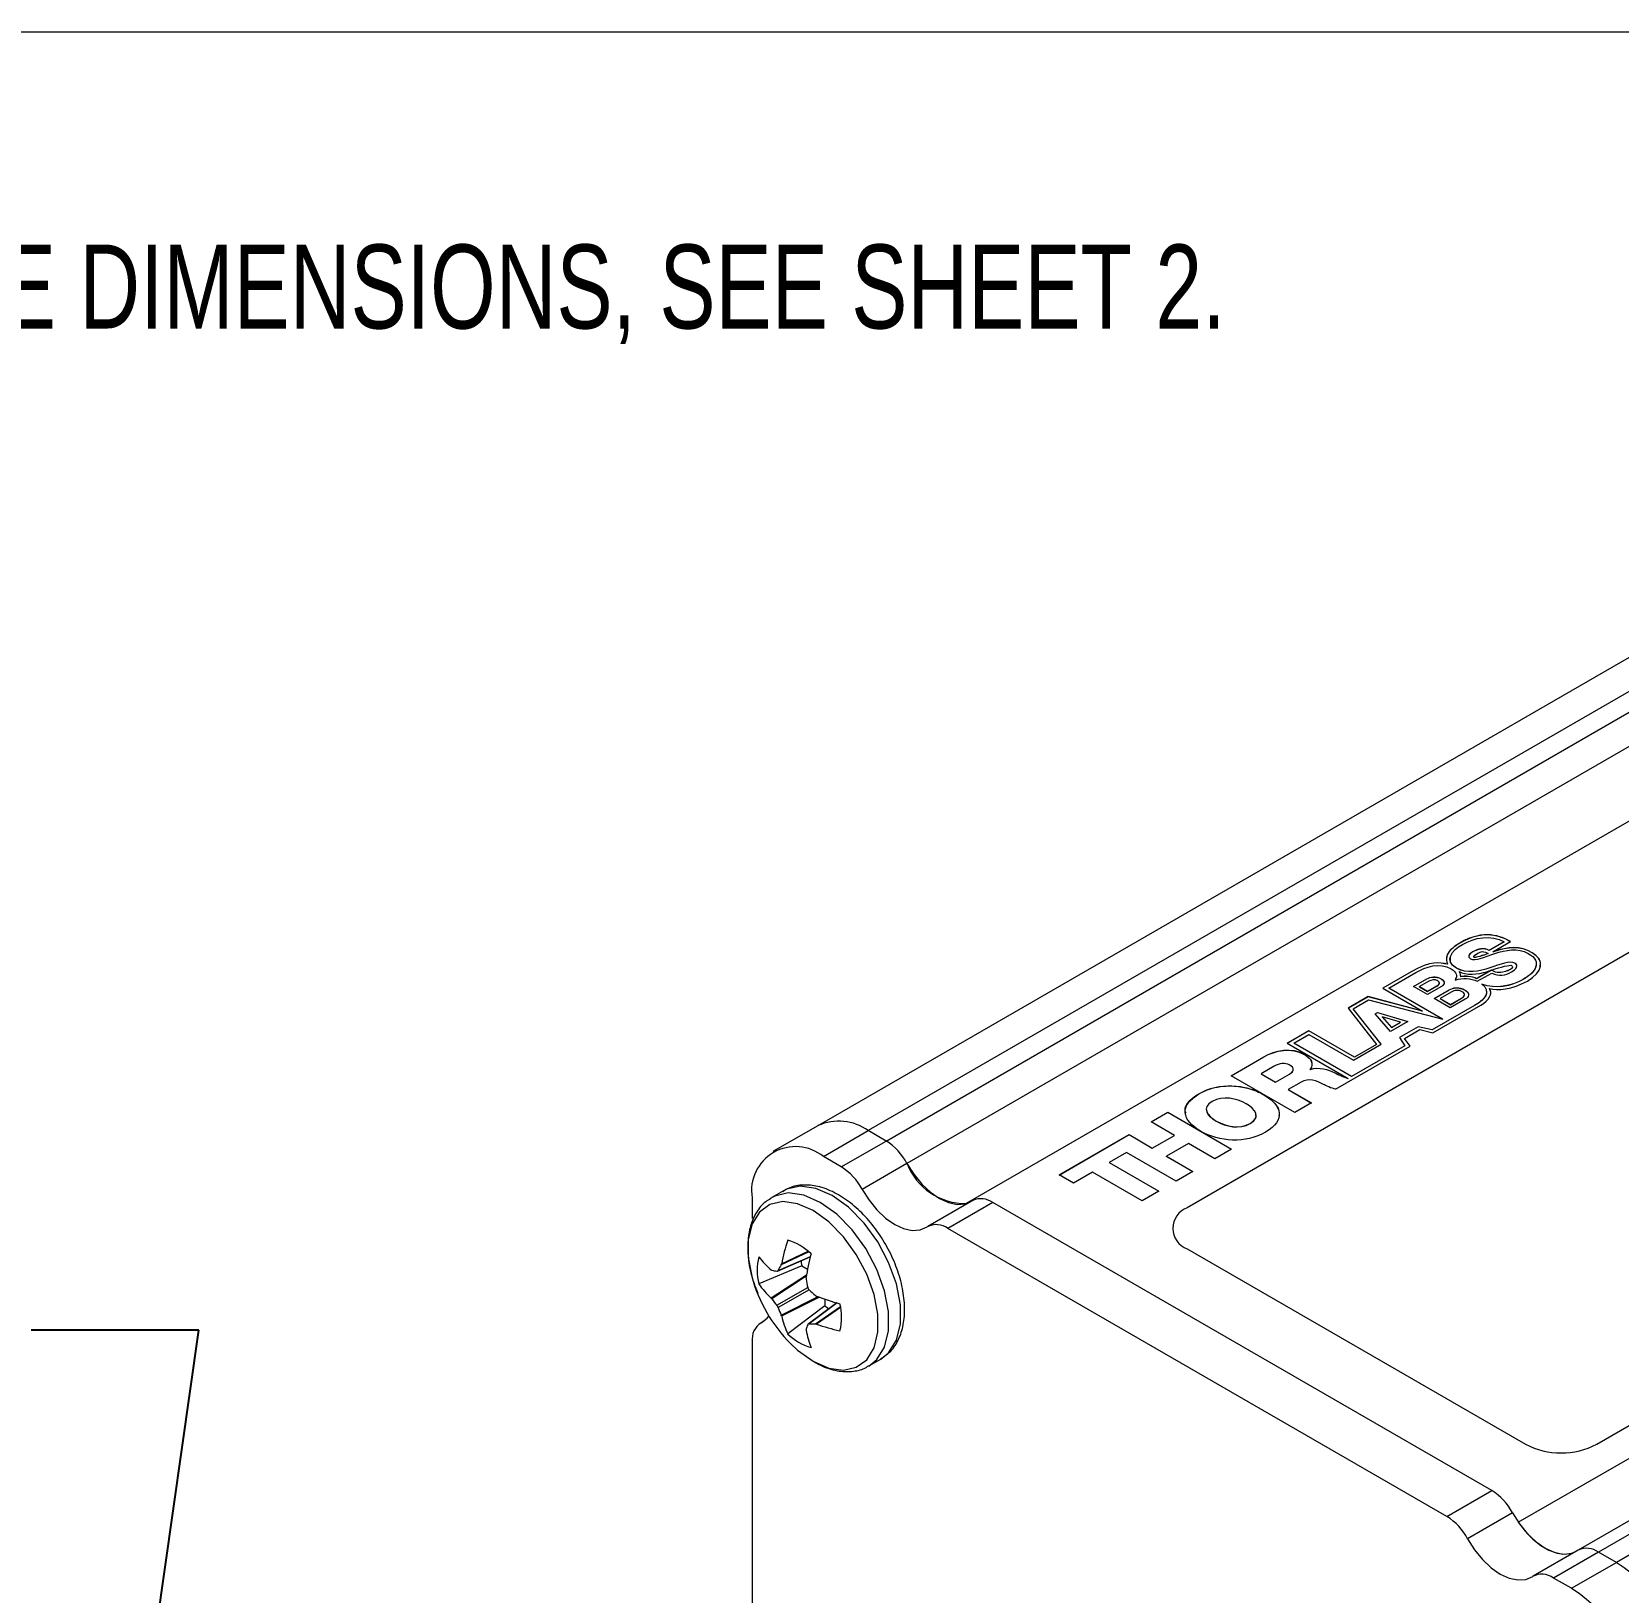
# Model space of a CAD drawing. Header units: inches. Extents: x 0.04 to 7.3, y 0.02 to 5.63.
# Drawn here: x 3.774 to 5.349, y 4.085 to 5.634 of the extents above; entities that cross this region are included whole.
import ezdxf

# ---------------------------------------------------------------- set-up
doc = ezdxf.new("R2010")
doc.units = ezdxf.units.IN
doc.header["$MEASUREMENT"] = 0
doc.styles.add('SLDTEXTSTYLE0', font='TXT', dxfattribs={"width": 0.75})
doc.dimstyles.new('SLDDIMSTYLE1', dxfattribs={"dimtxt": 0.18, "dimasz": 0.104, "dimexe": 0, "dimexo": 0.0625, "dimgap": 0, "dimtad": 0, "dimtih": 1, "dimtoh": 1, "dimdec": 0, "dimrnd": 1e-09, "dimzin": 0, "dimdsep": 46, "dimtxsty": 'Standard', "dimsah": 1, "dimcen": 0.09, "dimadec": 0, "dimazin": 0, "dimtfac": 0.104, "dimtdec": 0, "dimtofl": 0, "dimtmove": 0, "dimatfit": 3, "dimfxl": 1, "dimfrac": 2, "dimtolj": 1, "dimtzin": 0, "dimarcsym": 0})

msp = doc.modelspace()

# ---------------------------------------------------------------- linework, layer by layer
at = {"color": 7, "linetype": 'Continuous', "lineweight": 0, "ltscale": 0.666667}
msp.add_line((0.0415, 5.6337), (7.2963, 5.6337), dxfattribs=at)
at = {"color": 7, "linetype": 'Continuous', "lineweight": 15, "ltscale": 0.666667}
for p, q in [((6.2371, 5.5195), (4.5542, 4.5479)), ((6.2871, 5.5145), (4.6042, 4.543)), ((4.622, 4.5327), (6.3049, 5.5043)), ((6.3255, 5.482), (4.6426, 4.5105)), ((6.3843, 5.4421), (4.7014, 4.4705)), ((6.3914, 5.3155), (4.9206, 4.4665)), ((5.2494, 4.1542), (6.9323, 5.1257)), ((6.9918, 5.0981), (5.3089, 4.1266)), ((7.0118, 5.0962), (5.3289, 4.1246)), ((5.3272, 4.2317), (6.798, 5.0808)), ((7.0296, 5.0859), (5.3467, 4.1144)), ((5.1912, 4.7291), (5.1912, 4.7292)), ((5.2354, 4.7305), (5.2204, 4.7219)), ((5.2354, 4.7304), (5.2204, 4.7218)), ((5.2242, 4.7205), (5.2416, 4.7306)), ((5.2354, 4.7304), (5.2354, 4.7305)), ((5.2043, 4.7204), (5.2043, 4.7205)), ((5.2053, 4.7152), (5.2053, 4.7153)), ((5.2195, 4.7187), (5.2195, 4.7188)), ((5.2204, 4.7218), (5.2204, 4.7219)), ((5.2242, 4.7204), (5.2242, 4.7205)), ((5.2247, 4.7206), (5.2247, 4.7207)), ((5.246, 4.7092), (5.246, 4.7092)), ((5.2633, 4.7194), (5.2633, 4.7195)), ((5.1429, 4.7006), (5.1149, 4.6844)), ((5.1429, 4.7005), (5.115, 4.6844)), ((5.121, 4.6843), (5.1478, 4.6998)), ((5.1429, 4.7005), (5.1429, 4.7006)), ((5.1454, 4.686), (5.1587, 4.6936)), ((5.1455, 4.6859), (5.1587, 4.6936)), ((5.1587, 4.6936), (5.1587, 4.6936)), ((5.1727, 4.6936), (5.1727, 4.6937)), ((5.179, 4.7081), (5.179, 4.7082)), ((5.1873, 4.6948), (5.1868, 4.6924)), ((5.188, 4.7043), (5.188, 4.7044)), ((5.1906, 4.7008), (5.1906, 4.7009)), ((5.1922, 4.6958), (5.1922, 4.6959)), ((5.2224, 4.7022), (5.208, 4.6939)), ((5.2224, 4.7021), (5.208, 4.6938)), ((5.208, 4.6938), (5.208, 4.6939)), ((5.2087, 4.6912), (5.223, 4.6994)), ((5.2212, 4.7045), (5.2212, 4.7045)), ((5.2224, 4.7021), (5.2224, 4.7022)), ((5.2229, 4.7023), (5.2229, 4.7024)), ((5.2366, 4.7009), (5.2366, 4.701)), ((5.2541, 4.6929), (5.2541, 4.693)), ((5.1149, 4.6844), (5.1544, 4.6616)), ((5.1741, 4.6536), (5.121, 4.6843)), ((5.1744, 4.6535), (5.121, 4.6843)), ((5.121, 4.6843), (5.121, 4.6843)), ((5.1593, 4.678), (5.1454, 4.686)), ((5.1606, 4.6912), (5.1514, 4.6859)), ((5.1514, 4.6859), (5.1594, 4.6813)), ((5.1514, 4.6858), (5.1514, 4.6859)), ((5.1514, 4.6858), (5.1594, 4.6812)), ((5.1726, 4.6856), (5.1593, 4.678)), ((5.1594, 4.6813), (5.1686, 4.6866)), ((5.1594, 4.6812), (5.1686, 4.6865)), ((5.1594, 4.6812), (5.1594, 4.6813)), ((5.1659, 4.6741), (5.1807, 4.6827)), ((5.166, 4.6741), (5.1807, 4.6826)), ((5.1686, 4.6865), (5.1686, 4.6866)), ((5.1828, 4.6805), (5.1717, 4.6741)), ((5.1807, 4.6826), (5.1807, 4.6827)), ((5.1965, 4.6824), (5.1965, 4.6825)), ((5.2208, 4.6839), (5.2208, 4.684)), ((5.1002, 4.676), (5.0806, 4.6647)), ((5.0806, 4.6647), (5.1085, 4.6286)), ((5.1002, 4.6759), (5.0807, 4.6646)), ((5.0856, 4.6639), (5.1008, 4.6727)), ((5.1132, 4.6287), (5.0856, 4.6639)), ((5.0856, 4.6638), (5.0856, 4.6639)), ((5.1132, 4.6287), (5.0856, 4.6638)), ((5.1544, 4.6616), (5.1002, 4.676)), ((5.1002, 4.6759), (5.1002, 4.676)), ((5.1544, 4.6616), (5.1002, 4.6759)), ((5.1008, 4.6727), (5.1744, 4.6535)), ((5.1544, 4.6616), (5.1544, 4.6616)), ((5.2059, 4.6671), (5.164, 4.6429)), ((5.2059, 4.6671), (5.164, 4.6429)), ((5.1647, 4.64), (5.2121, 4.6674)), ((5.1819, 4.6649), (5.1659, 4.6741)), ((5.1717, 4.6741), (5.182, 4.6681)), ((5.1717, 4.674), (5.1717, 4.6741)), ((5.1717, 4.674), (5.182, 4.668)), ((5.1967, 4.6734), (5.1819, 4.6649)), ((5.182, 4.6681), (5.1931, 4.6745)), ((5.182, 4.668), (5.1931, 4.6744)), ((5.182, 4.668), (5.182, 4.6681)), ((5.1931, 4.6744), (5.1931, 4.6745)), ((5.2059, 4.6671), (5.2059, 4.6671)), ((5.1072, 4.659), (5.1095, 4.6603)), ((5.1226, 4.6414), (5.1072, 4.659)), ((5.1073, 4.6589), (5.1095, 4.6602)), ((5.1095, 4.6603), (5.1397, 4.6513)), ((5.1095, 4.6602), (5.1095, 4.6603)), ((5.1095, 4.6602), (5.1396, 4.6512)), ((5.1143, 4.656), (5.1143, 4.6561)), ((5.1143, 4.6561), (5.1236, 4.6455)), ((5.1324, 4.6506), (5.1143, 4.6561)), ((5.1143, 4.656), (5.1236, 4.6454)), ((5.1397, 4.6513), (5.1226, 4.6414)), ((5.1236, 4.6455), (5.1324, 4.6506)), ((5.1236, 4.6454), (5.1324, 4.6505)), ((5.15, 4.6461), (5.1314, 4.6354)), ((5.15, 4.646), (5.1315, 4.6354)), ((5.1324, 4.6505), (5.1324, 4.6506)), ((5.164, 4.6429), (5.15, 4.6461)), ((5.15, 4.646), (5.15, 4.6461)), ((5.164, 4.6429), (5.15, 4.646)), ((5.0416, 4.6421), (5.02, 4.6297)), ((5.0416, 4.642), (5.0201, 4.6296)), ((5.0265, 4.6298), (5.0414, 4.6384)), ((5.0414, 4.6384), (5.0857, 4.6128)), ((5.0868, 4.616), (5.0416, 4.6421)), ((5.0416, 4.642), (5.0416, 4.6421)), ((5.0868, 4.6159), (5.0416, 4.642)), ((5.1236, 4.6454), (5.1236, 4.6455)), ((5.1314, 4.6354), (5.1368, 4.6273)), ((5.1363, 4.6344), (5.1517, 4.6433)), ((5.1419, 4.6269), (5.1363, 4.6344)), ((5.1419, 4.6268), (5.1363, 4.6344)), ((5.1363, 4.6344), (5.1363, 4.6344)), ((5.1517, 4.6433), (5.1647, 4.64)), ((5.164, 4.6429), (5.164, 4.6429)), ((4.9643, 4.5975), (4.9967, 4.6162)), ((4.9643, 4.5975), (4.9967, 4.6162)), ((4.9967, 4.6162), (4.9967, 4.6162)), ((5.02, 4.6297), (5.0805, 4.5947)), ((5.0838, 4.5967), (5.0265, 4.6298)), ((5.0265, 4.6297), (5.0265, 4.6298)), ((5.0838, 4.5967), (5.0265, 4.6297)), ((5.0369, 4.6187), (5.0369, 4.6188)), ((5.068, 4.5842), (5.1419, 4.6269)), ((5.1368, 4.6273), (5.0838, 4.5967)), ((5.1368, 4.6272), (5.0838, 4.5967)), ((5.0857, 4.6128), (5.1132, 4.6287)), ((5.1085, 4.6286), (5.0868, 4.616)), ((5.1085, 4.6285), (5.0868, 4.6159)), ((5.0868, 4.6159), (5.0868, 4.616)), ((5.1085, 4.6285), (5.1085, 4.6286)), ((5.1368, 4.6272), (5.1368, 4.6273)), ((5.0072, 4.6071), (4.994, 4.5995)), ((4.994, 4.5995), (5.0083, 4.5912)), ((4.994, 4.5994), (4.994, 4.5995)), ((4.994, 4.5994), (5.0083, 4.5911)), ((5.0083, 4.5911), (5.0223, 4.5992)), ((5.0083, 4.5912), (5.0223, 4.5992)), ((5.0223, 4.5992), (5.0223, 4.5992)), ((5.0428, 4.6039), (5.043, 4.6038)), ((5.0428, 4.6038), (5.0428, 4.6039)), ((5.0428, 4.6038), (5.043, 4.6037)), ((5.043, 4.6037), (5.043, 4.6038)), ((5.0675, 4.6003), (5.0675, 4.6003)), ((5.0276, 4.5609), (4.9643, 4.5975)), ((5.0083, 4.5911), (5.0083, 4.5912)), ((5.0337, 4.5911), (5.0211, 4.5838)), ((5.0211, 4.5838), (5.0442, 4.5705)), ((5.0211, 4.5837), (5.0211, 4.5838)), ((5.0211, 4.5837), (5.0442, 4.5704)), ((5.0805, 4.5947), (5.0805, 4.5947)), ((5.0838, 4.5967), (5.0838, 4.5967)), ((4.9323, 4.5795), (4.9323, 4.5796)), ((5.0442, 4.5705), (5.0276, 4.5609)), ((4.8849, 4.5517), (4.9015, 4.5612)), ((4.8849, 4.5516), (4.9015, 4.5612)), ((4.908, 4.5383), (4.8849, 4.5517)), ((4.9015, 4.5612), (4.9648, 4.5246)), ((4.9015, 4.5612), (4.9648, 4.5246)), ((4.9015, 4.5612), (4.9015, 4.5612)), ((4.9496, 4.5524), (4.9496, 4.5525)), ((4.5542, 4.5479), (4.5096, 4.5222)), ((4.5596, 4.5173), (4.6042, 4.543)), ((4.622, 4.5327), (4.6042, 4.543)), ((4.7936, 4.499), (4.863, 4.539)), ((4.7937, 4.4989), (4.863, 4.539)), ((4.863, 4.539), (4.8861, 4.5257)), ((4.863, 4.539), (4.8861, 4.5256)), ((4.863, 4.539), (4.863, 4.539)), ((4.8861, 4.5257), (4.908, 4.5383)), ((4.8861, 4.5256), (4.908, 4.5382)), ((4.908, 4.5382), (4.908, 4.5383)), ((4.9833, 4.5501), (4.9833, 4.5502)), ((4.5774, 4.507), (4.622, 4.5327)), ((4.8606, 4.5213), (4.8433, 4.5113)), ((4.9098, 4.4929), (4.8606, 4.5213)), ((4.8861, 4.5256), (4.8861, 4.5257)), ((4.9221, 4.5301), (4.9003, 4.5175)), ((4.9483, 4.5151), (4.9221, 4.5301)), ((4.9648, 4.5246), (4.9483, 4.5151)), ((4.5774, 4.507), (4.5596, 4.5173)), ((4.6426, 4.5105), (4.5981, 4.4847)), ((4.8433, 4.5113), (4.8926, 4.4829)), ((4.8433, 4.5113), (4.8925, 4.4829)), ((4.8433, 4.5113), (4.8433, 4.5113)), ((4.9003, 4.5175), (4.9264, 4.5024)), ((4.9003, 4.5174), (4.9003, 4.5175)), ((4.9003, 4.5174), (4.9263, 4.5024)), ((4.8078, 4.4908), (4.7936, 4.499)), ((4.8268, 4.5017), (4.8078, 4.4908)), ((4.876, 4.4733), (4.8268, 4.5017)), ((4.9264, 4.5024), (4.9098, 4.4929)), ((4.4889, 4.4764), (4.4889, 4.4559)), ((4.52, 4.4834), (4.5083, 4.4766)), ((4.7078, 4.4736), (4.6633, 4.4479)), ((4.8926, 4.4829), (4.876, 4.4733)), ((4.7278, 4.4716), (4.6833, 4.4459)), ((5.223, 4.1858), (4.7278, 4.4716)), ((5.1784, 4.1601), (4.6833, 4.4459)), ((4.9206, 4.4256), (5.2565, 4.2317)), ((4.514, 4.4036), (4.5466, 4.4177)), ((4.5178, 4.4098), (4.5182, 4.4109)), ((4.5382, 4.4089), (4.4956, 4.3908)), ((4.5077, 4.4048), (4.5085, 4.4044)), ((4.5382, 4.4089), (4.5439, 4.4056)), ((4.5424, 4.3969), (4.5424, 4.3956)), ((4.5517, 4.3795), (4.5528, 4.3788)), ((4.5085, 4.376), (4.5077, 4.3769)), ((4.5611, 4.3692), (4.5242, 4.3413)), ((4.573, 4.3721), (4.5444, 4.3509)), ((4.5611, 4.3758), (4.5611, 4.3692)), ((4.5003, 4.3537), (4.4972, 4.352)), ((4.5182, 4.3588), (4.5178, 4.3599)), ((4.5528, 4.3509), (4.5517, 4.3511)), ((4.4889, 4.3337), (4.4889, 3.966)), ((4.5424, 4.3457), (4.5424, 4.3448)), ((4.6048, 4.3094), (4.6165, 4.3162)), ((5.1784, 4.1601), (5.223, 4.1858)), ((5.2437, 4.1635), (5.1991, 4.1378)), ((5.3089, 4.1266), (5.2643, 4.1009)), ((5.3289, 4.1246), (5.2843, 4.0989)), ((5.3021, 4.0887), (5.3467, 4.1144)), ((5.3467, 4.1144), (5.3289, 4.1246)), ((5.3021, 4.0887), (5.2843, 4.0989))]:
    msp.add_line(p, q, dxfattribs=at)
at = {"color": 155, "linetype": 'Continuous', "lineweight": 15, "ltscale": 0.666667}
for p, q in [((4.5147, 4.4043), (4.5467, 4.4181)), ((4.5453, 4.4226), (4.5178, 4.4098)), ((4.5182, 4.4109), (4.5446, 4.4232)), ((4.5077, 4.3769), (4.5429, 4.4)), ((4.5426, 4.3984), (4.5085, 4.376)), ((4.5134, 4.3696), (4.5441, 4.3873)), ((4.5454, 4.385), (4.5147, 4.3673)), ((4.5178, 4.3599), (4.5543, 4.3782)), ((4.5557, 4.3777), (4.5182, 4.3588)), ((4.5734, 4.372), (4.5454, 4.3511)), ((4.5517, 4.3511), (4.5766, 4.3685)), ((4.5767, 4.3676), (4.5528, 4.3509)), ((4.5, 4.3535), (4.4979, 4.3523))]:
    msp.add_line(p, q, dxfattribs=at)
at = {"color": 7, "linetype": 'Continuous', "lineweight": 15, "ltscale": 0.666667, "flags": 128}
for points in [[(4.6426, 4.5105), (4.6494, 4.4997), (4.6573, 4.49), (4.6659, 4.4819), (4.6749, 4.4756), (4.6839, 4.4715), (4.6925, 4.4697), (4.7004, 4.4703), (4.7051, 4.472)], [(4.5981, 4.4847), (4.6049, 4.474), (4.6128, 4.4643), (4.6214, 4.4562), (4.6304, 4.4499), (4.6393, 4.4458), (4.6479, 4.444), (4.6558, 4.4445), (4.6626, 4.4475)], [(4.5374, 4.4137), (4.5377, 4.4117), (4.5382, 4.4089)], [(4.5611, 4.3692), (4.5633, 4.3673), (4.5649, 4.3661)], [(4.4979, 4.3523), (4.5038, 4.3568), (4.5056, 4.3588)], [(4.5272, 4.3315), (4.5339, 4.3252), (4.5494, 4.3141)], [(5.2437, 4.1635), (5.2505, 4.1527), (5.2583, 4.143), (5.267, 4.1349), (5.2759, 4.1287), (5.2849, 4.1245), (5.2935, 4.1227), (5.3014, 4.1233), (5.3058, 4.1248)], [(5.2494, 4.1542), (5.2563, 4.1453), (5.2638, 4.1376), (5.2717, 4.1313), (5.2798, 4.1266), (5.2878, 4.1237), (5.2953, 4.1226), (5.3022, 4.1235), (5.3058, 4.1248)], [(5.1991, 4.1378), (5.2059, 4.127), (5.2138, 4.1173), (5.2224, 4.1092), (5.2314, 4.1029), (5.2404, 4.0988), (5.249, 4.097), (5.2569, 4.0976), (5.2637, 4.1005)]]:
    msp.add_lwpolyline(points, dxfattribs=at)
at = {"color": 155, "linetype": 'Continuous', "lineweight": 15, "ltscale": 0.666667, "flags": 128}
for points in [[(4.5494, 4.3141), (4.5649, 4.3073), (4.5795, 4.3053), (4.5923, 4.3081), (4.6027, 4.3156), (4.6099, 4.3274), (4.6137, 4.3428), (4.6137, 4.3608), (4.6099, 4.3804), (4.6027, 4.4006), (4.5923, 4.4201), (4.5795, 4.4377), (4.5649, 4.4525), (4.5494, 4.4637), (4.5339, 4.4704), (4.5193, 4.4725), (4.5064, 4.4696), (4.4961, 4.4621), (4.4888, 4.4504), (4.4851, 4.435), (4.4851, 4.417), (4.4885, 4.3984)], [(4.6046, 4.3093), (4.6127, 4.3158), (4.6203, 4.3282), (4.6242, 4.3444), (4.6242, 4.3634), (4.6203, 4.3841), (4.6127, 4.4053), (4.6018, 4.4259), (4.5882, 4.4445), (4.5728, 4.4601), (4.5565, 4.4718), (4.5402, 4.4789), (4.5248, 4.4811), (4.5113, 4.4781), (4.5075, 4.4761)], [(4.6165, 4.3162), (4.6244, 4.3226), (4.6321, 4.335), (4.636, 4.3512), (4.636, 4.3702), (4.6321, 4.3909), (4.6244, 4.4121), (4.6135, 4.4326), (4.6, 4.4513), (4.5846, 4.4669), (4.5683, 4.4786), (4.552, 4.4857), (4.5366, 4.4879), (4.523, 4.4849), (4.52, 4.4834)]]:
    msp.add_lwpolyline(points, dxfattribs=at)
at = {"color": 7, "linetype": 'Continuous', "lineweight": 15, "ltscale": 0.444444}
for centre, radius, start, end in [((4.5749, 4.5021), 0.0503, 54.3824, 114.3071), ((4.532, 4.4834), 0.0437, 50.7967, 189.214), ((4.591, 4.4833), 0.0583, 27.7296, 57.9435), ((4.5465, 4.4576), 0.0583, 27.7296, 57.9435), ((4.7006, 4.5326), 0.062, 200.8838, 270.7711), ((4.7161, 4.4554), 0.02, 54.1471, 114.5424), ((4.9284, 4.446), 0.0218, 110.7834, 249.2166), ((4.6717, 4.43), 0.0197, 53.8957, 117.4059), ((4.6996, 4.3766), 0.1846, 161.813, 169.2995), ((4.509, 4.381), 0.0553, 45.9615, 74.0439), ((4.5492, 4.4043), 0.0553, 165.9611, 194.0389), ((4.5646, 4.4708), 0.0871, 217.6066, 229.2646), ((4.654, 4.3294), 0.1582, 149.4611, 151.7386), ((4.7685, 4.3616), 0.2289, 165.0222, 171.1401), ((4.6324, 4.4368), 0.1489, 194.9615, 225.0332), ((4.53, 4.5091), 0.1069, 258.3844, 261.0374), ((4.7332, 4.43), 0.1939, 190.2301, 192.7095), ((4.5645, 4.4386), 0.0839, 214.7225, 227.3946), ((4.6769, 4.5275), 0.1939, 227.2911, 229.7704), ((4.6353, 4.5923), 0.2289, 248.8622, 254.9795), ((4.6287, 4.4627), 0.1482, 215.8194, 218.9213), ((4.653, 4.4206), 0.1482, 201.0792, 204.1809), ((4.5224, 4.3578), 0.0553, 345.9611, 14.0389), ((4.5085, 4.3357), 0.0197, 122.6065, 186.1066), ((4.6001, 4.3771), 0.0839, 192.6075, 205.2783), ((4.6438, 4.312), 0.1069, 158.9706, 161.6242), ((4.5502, 4.5093), 0.1582, 268.2678, 270.5449), ((4.6138, 4.5251), 0.1846, 250.703, 258.189), ((4.5626, 4.381), 0.0553, 225.9615, 254.0439), ((4.628, 4.3611), 0.0871, 190.738, 202.3947), ((5.2919, 4.3), 0.0769, 242.6097, 297.3903), ((5.1921, 4.1364), 0.0583, 27.7296, 57.9435), ((5.1475, 4.1106), 0.0583, 27.7296, 57.9435), ((5.3172, 4.1084), 0.02, 54.1471, 114.5424), ((5.2638, 3.9849), 0.1537, 2.6055, 57.3945), ((5.2727, 4.083), 0.0197, 53.8957, 117.4059), ((5.2193, 3.9592), 0.1537, 2.6055, 57.3945)]:
    msp.add_arc(centre, radius, start, end, dxfattribs=at)
at = {"color": 7, "linetype": 'Continuous', "lineweight": 15, "ltscale": 0.666667}
for points in [[(5.2416, 4.7306), (5.2324, 4.7359), (5.2158, 4.7434), (5.1912, 4.7292)], [(5.2416, 4.7305), (5.2324, 4.7358), (5.2158, 4.7433), (5.1912, 4.7291)], [(5.188, 4.7044), (5.1755, 4.7116), (5.1832, 4.7217), (5.194, 4.7279)], [(5.1912, 4.7292), (5.1769, 4.7209), (5.1768, 4.7128), (5.179, 4.7082)], [(5.194, 4.7279), (5.2054, 4.7345), (5.2224, 4.7379), (5.2354, 4.7305)], [(5.2204, 4.7219), (5.2155, 4.725), (5.2089, 4.7232), (5.2043, 4.7205)], [(5.2204, 4.7218), (5.2155, 4.7249), (5.2089, 4.7231), (5.2043, 4.7204)], [(5.2633, 4.7195), (5.2511, 4.7268), (5.2394, 4.7254), (5.2247, 4.7207)], [(5.2633, 4.7194), (5.2511, 4.7267), (5.2394, 4.7253), (5.2247, 4.7206)], [(5.2261, 4.7188), (5.2367, 4.7222), (5.2489, 4.7248), (5.2592, 4.7189)], [(5.179, 4.7082), (5.1712, 4.7096), (5.1633, 4.7124), (5.1429, 4.7006)], [(5.179, 4.7081), (5.1712, 4.7095), (5.1633, 4.7123), (5.1429, 4.7005)], [(5.1478, 4.6998), (5.1575, 4.7056), (5.1709, 4.7104), (5.1829, 4.7035)], [(5.2043, 4.7205), (5.2011, 4.7187), (5.1982, 4.7157), (5.202, 4.7135)], [(5.202, 4.7135), (5.2064, 4.711), (5.2154, 4.7153), (5.2261, 4.7188)], [(5.2053, 4.7153), (5.2046, 4.7158), (5.2075, 4.7181), (5.2092, 4.719)], [(5.2195, 4.7188), (5.2095, 4.7154), (5.207, 4.7143), (5.2053, 4.7153)], [(5.2195, 4.7187), (5.2095, 4.7153), (5.207, 4.7143), (5.2053, 4.7152)], [(5.2092, 4.719), (5.2128, 4.7209), (5.2145, 4.7211), (5.2169, 4.7201)], [(5.2169, 4.7201), (5.2179, 4.7197), (5.2184, 4.7194), (5.2195, 4.7188)], [(5.246, 4.7092), (5.241, 4.7121), (5.2318, 4.7079), (5.2212, 4.7045)], [(5.246, 4.7092), (5.241, 4.7121), (5.2318, 4.708), (5.2212, 4.7045)], [(5.2247, 4.7207), (5.2245, 4.7206), (5.2243, 4.7206), (5.2242, 4.7205)], [(5.2247, 4.7206), (5.2245, 4.7205), (5.2243, 4.7205), (5.2242, 4.7204)], [(5.2427, 4.7006), (5.2472, 4.7032), (5.2503, 4.7068), (5.246, 4.7092)], [(5.2592, 4.7189), (5.2737, 4.7105), (5.2667, 4.7003), (5.2541, 4.693)], [(5.2585, 4.6915), (5.2738, 4.7004), (5.2757, 4.7124), (5.2633, 4.7195)], [(5.1587, 4.6936), (5.1623, 4.6957), (5.1674, 4.6967), (5.1727, 4.6937)], [(5.1587, 4.6936), (5.1623, 4.6956), (5.1674, 4.6966), (5.1727, 4.6936)], [(5.1696, 4.6917), (5.1665, 4.6935), (5.1632, 4.6927), (5.1606, 4.6912)], [(5.1727, 4.6937), (5.1779, 4.6907), (5.1755, 4.6873), (5.1726, 4.6856)], [(5.1829, 4.7035), (5.188, 4.7006), (5.1891, 4.6964), (5.1868, 4.6925)], [(5.1868, 4.6925), (5.1941, 4.6948), (5.2024, 4.6943), (5.2087, 4.6912)], [(5.2212, 4.7045), (5.2107, 4.7011), (5.1985, 4.6982), (5.188, 4.7043)], [(5.2212, 4.7045), (5.2107, 4.7011), (5.1985, 4.6983), (5.188, 4.7044)], [(5.1906, 4.7009), (5.1973, 4.6971), (5.2088, 4.6977), (5.2188, 4.701)], [(5.1922, 4.6959), (5.192, 4.6974), (5.1924, 4.6992), (5.1906, 4.7009)], [(5.1922, 4.6958), (5.192, 4.6973), (5.1924, 4.6991), (5.1906, 4.7008)], [(5.208, 4.6939), (5.2037, 4.6964), (5.1962, 4.6964), (5.1922, 4.6959)], [(5.208, 4.6938), (5.2037, 4.6963), (5.1962, 4.6963), (5.1922, 4.6958)], [(5.2541, 4.693), (5.2424, 4.6863), (5.2267, 4.6833), (5.2132, 4.6884)], [(5.2541, 4.6929), (5.2424, 4.6862), (5.2267, 4.6832), (5.2132, 4.6883)], [(5.2188, 4.701), (5.22, 4.7014), (5.2212, 4.7018), (5.2224, 4.7022)], [(5.2229, 4.7024), (5.232, 4.7053), (5.2415, 4.7079), (5.2426, 4.7069)], [(5.2366, 4.701), (5.2295, 4.6986), (5.2264, 4.7004), (5.2229, 4.7024)], [(5.2366, 4.7009), (5.2295, 4.6986), (5.2264, 4.7003), (5.2229, 4.7023)], [(5.223, 4.6994), (5.23, 4.6958), (5.2364, 4.6969), (5.2427, 4.7006)], [(5.2426, 4.7069), (5.2447, 4.7049), (5.2434, 4.7032), (5.2366, 4.701)], [(5.1686, 4.6866), (5.1707, 4.6878), (5.1725, 4.69), (5.1696, 4.6917)], [(5.1807, 4.6827), (5.1847, 4.685), (5.1905, 4.686), (5.1965, 4.6825)], [(5.1807, 4.6826), (5.1847, 4.6849), (5.1905, 4.6859), (5.1965, 4.6824)], [(5.1938, 4.6808), (5.1899, 4.6831), (5.1858, 4.6822), (5.1828, 4.6805)], [(5.1931, 4.6745), (5.1956, 4.6759), (5.1977, 4.6786), (5.1938, 4.6808)], [(5.1965, 4.6825), (5.2025, 4.6791), (5.1999, 4.6753), (5.1967, 4.6734)], [(5.2132, 4.6884), (5.2226, 4.6812), (5.2171, 4.6736), (5.2059, 4.6671)], [(5.2121, 4.6674), (5.2204, 4.6723), (5.2243, 4.6792), (5.2208, 4.684)], [(5.2208, 4.684), (5.2289, 4.6818), (5.2428, 4.6828), (5.2585, 4.6915)], [(4.9967, 4.6162), (5.008, 4.6227), (5.0241, 4.6262), (5.0369, 4.6188)], [(4.9967, 4.6162), (5.008, 4.6226), (5.0241, 4.6261), (5.0369, 4.6187)], [(5.0369, 4.6188), (5.0437, 4.6149), (5.0469, 4.6092), (5.0428, 4.6039)], [(5.0225, 4.608), (5.0178, 4.6107), (5.0119, 4.6098), (5.0072, 4.6071)], [(5.0223, 4.5992), (5.0273, 4.6021), (5.0273, 4.6052), (5.0225, 4.608)], [(5.043, 4.6038), (5.0514, 4.6067), (5.0609, 4.6035), (5.0675, 4.6003)], [(5.043, 4.6037), (5.0514, 4.6067), (5.0609, 4.6034), (5.0675, 4.6003)], [(5.0675, 4.6003), (5.0696, 4.5993), (5.0757, 4.5962), (5.0805, 4.5947)], [(5.0675, 4.6003), (5.0696, 4.5992), (5.0757, 4.5962), (5.0805, 4.5947)], [(5.056, 4.5889), (5.0491, 4.5924), (5.0415, 4.5956), (5.0337, 4.5911)], [(5.068, 4.5842), (5.0644, 4.5846), (5.0579, 4.588), (5.056, 4.5889)], [(4.934, 4.5425), (4.9157, 4.5531), (4.9124, 4.568), (4.9323, 4.5796)], [(4.9456, 4.5719), (4.9349, 4.5657), (4.9402, 4.5579), (4.9496, 4.5525)], [(4.9792, 4.5696), (4.9698, 4.575), (4.9563, 4.5781), (4.9456, 4.5719)], [(4.9833, 4.5502), (4.994, 4.5563), (4.9887, 4.5642), (4.9792, 4.5696)], [(4.9496, 4.5525), (4.959, 4.5471), (4.9726, 4.544), (4.9833, 4.5502)], [(4.9496, 4.5524), (4.959, 4.547), (4.9726, 4.5439), (4.9833, 4.5501)]]:
    msp.add_open_spline(points, degree=3, dxfattribs=at)
for points, knots in [([(5.1912, 4.7291), (5.188, 4.727), (5.1822, 4.7231), (5.1784, 4.7176), (5.1783, 4.7148), (5.1782, 4.7142)], [0, 0, 0, 0, 0.50403, 0.897897, 1, 1, 1, 1]), ([(5.188, 4.7043), (5.1866, 4.7052), (5.1841, 4.7069), (5.1815, 4.7105), (5.182, 4.713), (5.1822, 4.7145)], [0, 0, 0, 0, 0.318222, 0.60792, 1, 1, 1, 1]), ([(5.2043, 4.7204), (5.2026, 4.7194), (5.2005, 4.7182), (5.2004, 4.7166), (5.2004, 4.7164)], [0, 0, 0, 0, 0.8496384, 1, 1, 1, 1]), ([(5.2477, 4.7058), (5.2479, 4.7062), (5.2481, 4.7071), (5.2473, 4.7083), (5.2465, 4.7088), (5.246, 4.7092)], [0, 0, 0, 0, 0.367185, 0.670671, 1, 1, 1, 1]), ([(5.2709, 4.7064), (5.2711, 4.7069), (5.2722, 4.7094), (5.2701, 4.7144), (5.2656, 4.7177), (5.2633, 4.7194)], [0, 0, 0, 0, 0.104322, 0.550867, 1, 1, 1, 1]), ([(5.1727, 4.6936), (5.1735, 4.693), (5.1749, 4.6921), (5.1758, 4.6908), (5.1757, 4.6902), (5.1757, 4.6902)], [0, 0, 0, 0, 0.542414, 0.997223, 1, 1, 1, 1]), ([(5.2435, 4.7054), (5.2435, 4.7054), (5.2436, 4.7051), (5.2435, 4.7046), (5.2429, 4.7038), (5.2416, 4.7029), (5.2394, 4.7019), (5.2376, 4.7013), (5.2366, 4.7009)], [0, 0, 0, 0, 0.017622, 0.128676, 0.247278, 0.437408, 0.683618, 1, 1, 1, 1]), ([(5.2668, 4.7068), (5.2666, 4.7058), (5.2662, 4.7027), (5.2616, 4.6978), (5.2566, 4.6946), (5.2541, 4.6929)], [0, 0, 0, 0, 0.188463, 0.58327, 1, 1, 1, 1]), ([(5.1686, 4.6865), (5.1692, 4.6869), (5.1704, 4.6877), (5.1712, 4.689), (5.1711, 4.6897), (5.1711, 4.69)], [0, 0, 0, 0, 0.398327, 0.811588, 1, 1, 1, 1]), ([(5.1931, 4.6744), (5.1938, 4.6749), (5.1951, 4.6758), (5.196, 4.6773), (5.1959, 4.6782), (5.1958, 4.6784)], [0, 0, 0, 0, 0.407704, 0.836468, 1, 1, 1, 1]), ([(5.1965, 4.6824), (5.1974, 4.6818), (5.199, 4.6807), (5.2001, 4.6792), (5.2, 4.6785), (5.2, 4.6784)], [0, 0, 0, 0, 0.530824, 0.972498, 1, 1, 1, 1]), ([(5.2175, 4.6821), (5.2177, 4.6815), (5.2184, 4.6795), (5.2166, 4.6757), (5.2125, 4.6712), (5.2082, 4.6685), (5.2059, 4.6671)], [0, 0, 0, 0, 0.1129535, 0.3541964, 0.6612285, 1, 1, 1, 1]), ([(5.2217, 4.6785), (5.2219, 4.6792), (5.2224, 4.681), (5.2214, 4.6828), (5.2208, 4.6839)], [0, 0, 0, 0, 0.3632474, 1, 1, 1, 1]), ([(5.0369, 4.6187), (5.0386, 4.6176), (5.042, 4.6152), (5.0443, 4.6121), (5.0443, 4.6104), (5.0444, 4.6102)], [0, 0, 0, 0, 0.473927, 0.93413, 1, 1, 1, 1]), ([(5.0223, 4.5992), (5.0231, 4.5997), (5.0245, 4.6007), (5.0258, 4.6021), (5.0258, 4.6029), (5.0259, 4.6031)], [0, 0, 0, 0, 0.459713, 0.855078, 1, 1, 1, 1]), ([(4.9323, 4.5796), (4.9524, 4.5912), (4.9784, 4.5893), (4.9968, 4.5787), (5.0152, 4.5681), (5.0186, 4.5531), (4.9986, 4.5415)], [0, 0, 0, 0, 1, 1, 1, 2, 2, 2, 2]), ([(4.9323, 4.5795), (4.9357, 4.5812), (4.942, 4.5844), (4.9535, 4.587), (4.9671, 4.5878), (4.9827, 4.5853), (4.9975, 4.579), (5.0082, 4.5705), (5.0128, 4.5627), (5.0119, 4.5585), (5.0117, 4.5576)], [0, 0, 0, 0, 0.117513, 0.223406, 0.32414, 0.476373, 0.640557, 0.804735, 0.956966, 1, 1, 1, 1]), ([(4.9197, 4.5604), (4.9193, 4.5613), (4.9178, 4.565), (4.922, 4.5722), (4.9288, 4.5769), (4.9323, 4.5795)], [0, 0, 0, 0, 0.12103, 0.535139, 1, 1, 1, 1]), ([(4.9401, 4.5626), (4.9402, 4.5619), (4.9406, 4.5597), (4.944, 4.5561), (4.9477, 4.5537), (4.9496, 4.5524)], [0, 0, 0, 0, 0.168646, 0.574255, 1, 1, 1, 1]), ([(4.9833, 4.5501), (4.9849, 4.5512), (4.988, 4.5534), (4.9896, 4.5568), (4.9889, 4.5587), (4.9887, 4.5593)], [0, 0, 0, 0, 0.433945, 0.816598, 1, 1, 1, 1]), ([(4.9986, 4.5415), (4.9785, 4.5299), (4.9525, 4.5318), (4.9341, 4.5425), (4.9341, 4.5425), (4.934, 4.5425), (4.934, 4.5425)], [2, 2, 2, 2, 3, 3, 3, 3.002118, 3.002118, 3.002118, 3.002118]), ([(4.6162, 4.3165), (4.6194, 4.3184), (4.6264, 4.3229), (4.634, 4.3341), (4.6391, 4.3483), (4.6408, 4.3652), (4.6391, 4.3839), (4.634, 4.4036), (4.6257, 4.4231), (4.6147, 4.4416), (4.6015, 4.4581), (4.5866, 4.4718), (4.5706, 4.4821), (4.5547, 4.4882), (4.5397, 4.4895), (4.5276, 4.4877), (4.5217, 4.4838), (4.5194, 4.4823)], [0, 0, 0, 0, 0.052718, 0.117412, 0.183571, 0.25305, 0.324891, 0.39722, 0.469334, 0.541338, 0.613498, 0.686049, 0.759326, 0.833477, 0.899103, 0.961875, 1, 1, 1, 1]), ([(4.5076, 4.4755), (4.5058, 4.4745), (4.4999, 4.4715), (4.4928, 4.4621), (4.4867, 4.4486), (4.4841, 4.4324), (4.4849, 4.4142), (4.4884, 4.3968), (4.4928, 4.386), (4.4945, 4.3817)], [0, 0, 0, 0, 0.068591, 0.223471, 0.379571, 0.543107, 0.713366, 0.885923, 1, 1, 1, 1]), ([(4.5134, 4.4035), (4.5136, 4.4035), (4.514, 4.4035), (4.5145, 4.4039), (4.5147, 4.4042), (4.5147, 4.4043)], [0, 0, 0, 0, 0.427373, 0.85477, 1, 1, 1, 1]), ([(4.5441, 4.3874), (4.5442, 4.387), (4.5444, 4.3862), (4.5449, 4.3855), (4.5453, 4.3851), (4.5454, 4.385)], [0, 0, 0, 0, 0.427373, 0.85477, 1, 1, 1, 1]), ([(4.5147, 4.3673), (4.5146, 4.3677), (4.5143, 4.3684), (4.5137, 4.3691), (4.5134, 4.3695), (4.5134, 4.3696)], [0, 0, 0, 0, 0.427373, 0.85477, 1, 1, 1, 1]), ([(4.5454, 4.3511), (4.5451, 4.3511), (4.5446, 4.3511), (4.5442, 4.3507), (4.5441, 4.3504), (4.5441, 4.3504)], [0, 0, 0, 0, 0.427373, 0.85477, 1, 1, 1, 1]), ([(4.5501, 4.3136), (4.553, 4.312), (4.5613, 4.3076), (4.5746, 4.3037), (4.5892, 4.3037), (4.5994, 4.3059), (4.6037, 4.3091), (4.6044, 4.3097)], [0, 0, 0, 0, 0.1543638, 0.4463804, 0.7016582, 0.9475958, 1, 1, 1, 1])]:
    msp.add_open_spline(points, degree=3, knots=knots, dxfattribs=at)

# ---------------------------------------------------------------- texts
at = {"color": 7, "linetype": 'Continuous', "lineweight": 0, "ltscale": 0.666667, "insert": (3.3195, 5.4225), "char_height": 0.083333, "attachment_point": 1, "style": 'SLDTEXTSTYLE0'}
msp.add_mtext('FOR INSIDE DIMENSIONS, SEE SHEET 2.', dxfattribs=at)

# ---------------------------------------------------------------- leaders
at = {"color": 7, "linetype": 'Continuous', "lineweight": 0, "ltscale": 0.666667}
msp.add_leader([(3.6764, 2.4866), (3.9397, 4.3449), (3.7731, 4.3449)], dimstyle='SLDDIMSTYLE1', dxfattribs=at)

doc.saveas('drawing.dxf')
